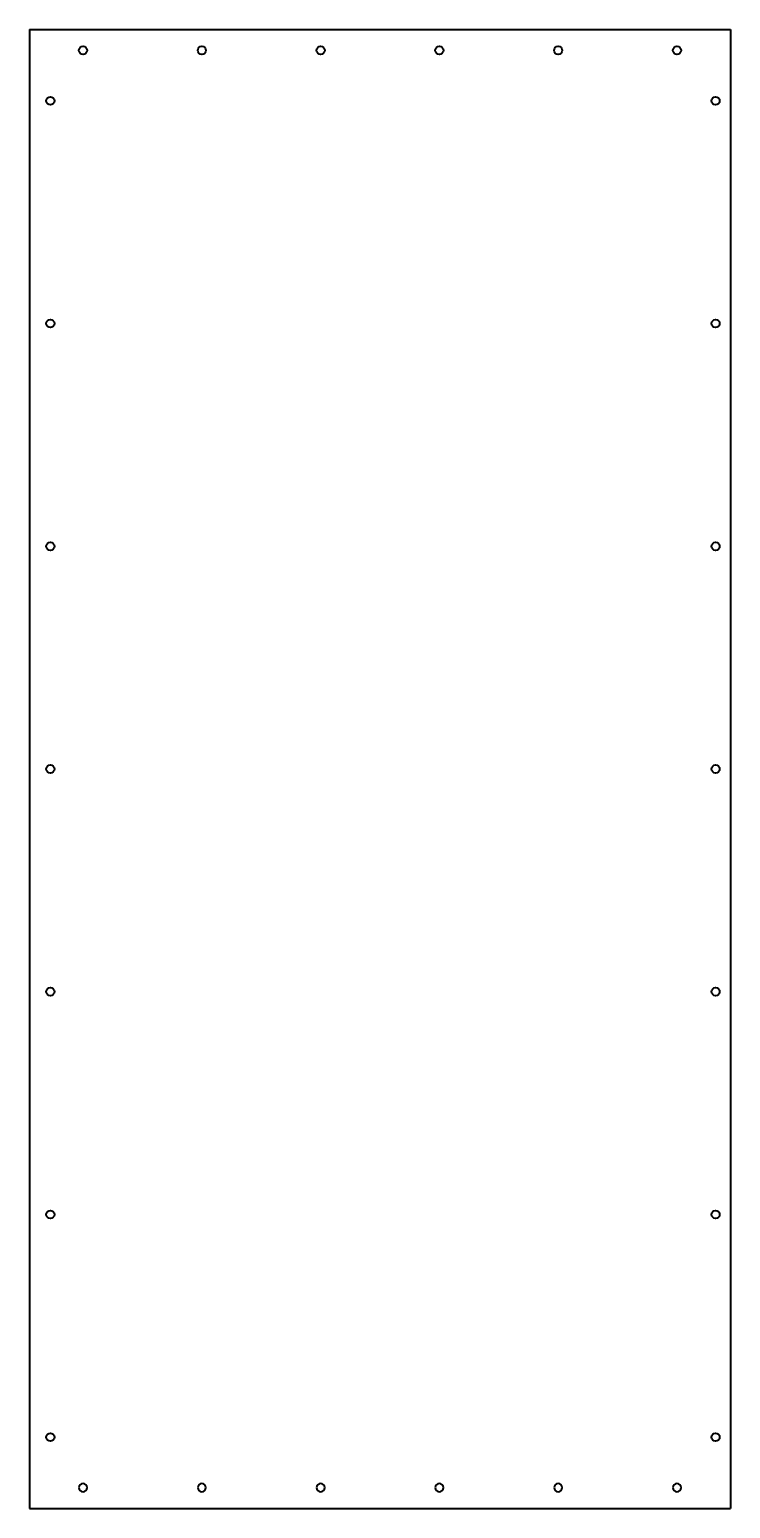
# Model space of a CAD drawing. Header units: inches. Extents: x 522 to 994, y -498 to 498.
import ezdxf

# ---------------------------------------------------------------- set-up
doc = ezdxf.new("R2010")
doc.units = ezdxf.units.IN
doc.header["$MEASUREMENT"] = 0
doc.layers.add('Visible', color=7, linetype='Continuous', lineweight=40)

msp = doc.modelspace()

# ---------------------------------------------------------------- linework, layer by layer
at = {"layer": 'Visible'}
for p, q in [((522, 498, 4), (994, 498, 4)), ((522, 498, 4), (522, -498, 4)), ((994, 498, 4), (994, -498, 4)), ((522, -498, 4), (994, -498, 4))]:
    msp.add_line(p, q, dxfattribs=at)
for centre in [(558, 484, 4), (638, 484, 4), (718, 484, 4), (798, 484, 4), (878, 484, 4), (958, 484, 4), (536, 450, 4), (984, 450, 4), (536, 300, 4), (984, 300, 4), (536, 150, 4), (984, 150, 4), (536, 0, 4), (984, 0, 4), (536, -150, 4), (984, -150, 4), (536, -300, 4), (984, -300, 4), (536, -450, 4), (984, -450, 4)]:
    msp.add_circle(centre, 2.75, dxfattribs=at)
at = {"layer": 'Visible', "extrusion": (0, 0, -1)}
for centre in [(-558, -484, -4), (-638, -484, -4), (-718, -484, -4), (-798, -484, -4), (-878, -484, -4), (-958, -484, -4)]:
    msp.add_circle(centre, 2.75, dxfattribs=at)

doc.saveas('drawing.dxf')
